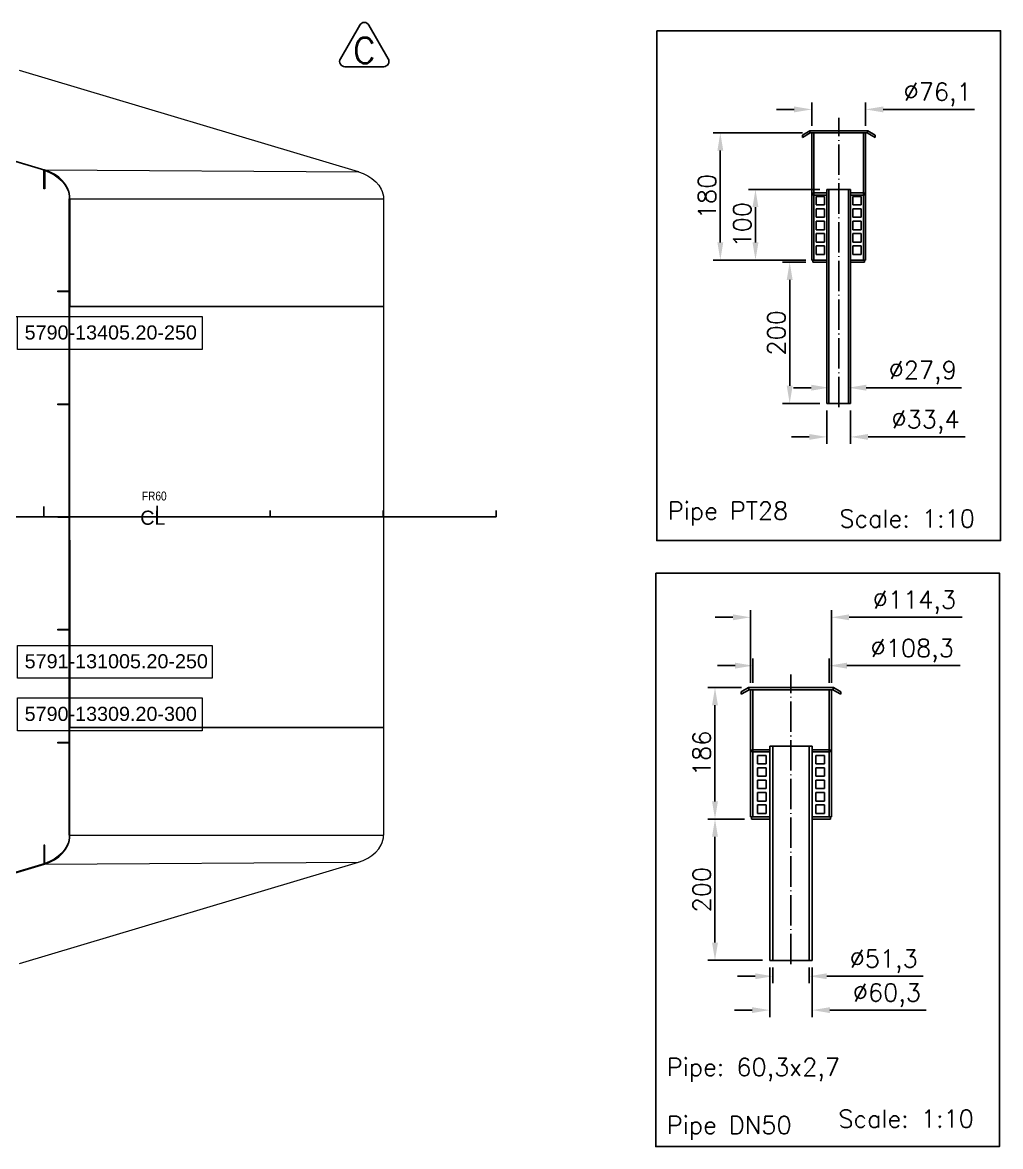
# Model space of a CAD drawing. Header units: millimetres. Extents: x 0 to 50500, y 0 to 29700.
# Drawn here: x 17632 to 24555, y 11894 to 19849 of the extents above; entities that cross this region are included whole.
import ezdxf
from ezdxf.enums import TextEntityAlignment as Align

# ---------------------------------------------------------------- set-up
doc = ezdxf.new("R2010")
doc.units = ezdxf.units.MM
doc.header["$LTSCALE"] = 50
doc.linetypes.add('AVEVASOLID', pattern=[7.5, 7.5])
doc.linetypes.add('CEW018', pattern=[5.48, 4.3, -0.54, 0.1, -0.54])
for name, color, linetype in [('$Rev.C', 7, 'Continuous'), ('100-CE1', 1, 'CEW018'), ('100-DM1', 1, 'Continuous'), ('100-TX1', 1, 'Continuous'), ('200-CO2', 2, 'Continuous'), ('200-CO3', 3, 'Continuous'), ('200-CO4', 4, 'Continuous'), ('DEF', 7, 'Continuous'), ('MEASURE', 7, 'Continuous'), ('PIPE', 7, 'Continuous'), ('PLATE1', 7, 'Continuous')]:
    doc.layers.add(name, color=color, linetype=linetype)
doc.styles.add('AvevaTextStyle2', font='Arial Narrow')
doc.styles.add('ROMANS', font='romans.shx')
doc.dimstyles.new('VARD', dxfattribs={"dimtxt": 2.5, "dimasz": 2.5, "dimexe": 1, "dimexo": 1, "dimtad": 1, "dimdec": 0, "dimtxsty": 'ROMANS', "dimcen": 0, "dimclrd": 1, "dimclre": 1, "dimclrt": 2, "dimadec": 0, "dimazin": 0, "dimtfac": 1, "dimtdec": 0, "dimtofl": 0, "dimtmove": 0, "dimatfit": 0, "dimfxl": 1, "dimarcsym": 0})

# ---------------------------------------------------------------- blocks, each defined once
blk = doc.blocks.new('A$C1B332B96')
at = {"color": 12, "linetype": 'AVEVASOLID', "lineweight": 0}
blk.add_line((-2113.00085, 1418.47008), (427.90885, 1418.47008), dxfattribs=at)
at = {"layer": 'MEASURE', "color": 12, "linetype": 'AVEVASOLID'}
for p, q in [((-10013.50098, 0), (248.85254, 0)), ((0, 0), (0, 75))]:
    blk.add_line(p, q, dxfattribs=at)
at = {"layer": 'PIPE', "color": 12, "linetype": 'AVEVASOLID', "lineweight": 0}
for points in [[(-186.96185, 1418.47008), (1120.50885, 1418.47008), (1120.50885, 1185.13726), (-186.96185, 1185.13726), (-186.96185, 1418.47008)], [(-186.96185, -908.53722), (1191.0899, -908.53722), (1191.0899, -1141.87004), (-186.96185, -1141.87004), (-186.96185, -908.53722)], [(-186.96185, -1280.81713), (1120.50885, -1280.81713), (1120.50885, -1514.15033), (-186.96185, -1514.15033), (-186.96185, -1280.81713)]]:
    blk.add_lwpolyline(points, dxfattribs=at)
at = {"layer": 'MEASURE', "color": 2, "linetype": 'AVEVASOLID', "insert": (681.32012, 44.78757), "char_height": 100, "attachment_point": 1, "line_spacing_factor": 0.9, "style": 'AvevaTextStyle2'}
blk.add_mtext('{\\fArial|b0|i0|c0|p34;CL}', dxfattribs=at)
at = {"layer": 'PIPE', "color": 12, "linetype": 'AVEVASOLID', "lineweight": 0, "char_height": 100, "attachment_point": 1, "line_spacing_factor": 0.9, "style": 'AvevaTextStyle2'}
for s, insert in [('{\\fArial|b0|i0|c0|p34;5790-13405.20-250}', (-136.96185, 1355.97008)), ('{\\fArial|b0|i0|c0|p34;5791-131005.20-250}', (-136.96185, -971.03722)), ('{\\fArial|b0|i0|c0|p34;5790-13309.20-300}', (-136.96185, -1343.31713))]:
    blk.add_mtext(s, dxfattribs=dict(at, insert=insert))
blk = doc.blocks.new('*D52')
at = {"layer": '100-DM1', "color": 1, "lineweight": -2, "transparency": 16777216}
for p, q in [((23275.7, 18667.7), (22770.3, 18667.7)), ((22820.3, 18292.7), (22820.3, 18542.7)), ((23176.5, 18167.7), (22770.3, 18167.7))]:
    blk.add_line(p, q, dxfattribs=at)
at = {"layer": '100-DM1', "color": 1, "transparency": 16777216}
for points in [[(22799.4, 18542.7), (22841.1, 18542.7), (22820.3, 18667.7)], [(22799.4, 18292.7), (22841.1, 18292.7), (22820.3, 18167.7)]]:
    blk.add_solid(points, dxfattribs=at)
at = {"layer": 'DEFPOINTS', "color": 0, "transparency": 16777216}
for p in [(22820.3, 18667.7), (23325.7, 18667.7), (23226.5, 18167.7)]:
    blk.add_point(p, dxfattribs=at)
at = {"layer": '100-DM1', "color": 2, "transparency": 16777216, "insert": (22726.5, 18417.7), "char_height": 125, "attachment_point": 5, "rotation": 90, "style": 'ROMANS'}
blk.add_mtext('100', dxfattribs=at)
blk = doc.blocks.new('*D51')
at = {"layer": '100-DM1', "color": 1, "lineweight": -2, "transparency": 16777216}
for p, q in [((23154, 19067.7), (22521.4, 19067.7)), ((22571.4, 18942.7), (22571.4, 18292.7)), ((23176.5, 18167.7), (22521.4, 18167.7))]:
    blk.add_line(p, q, dxfattribs=at)
at = {"layer": '100-DM1', "color": 1, "transparency": 16777216}
for points in [[(22550.6, 18942.7), (22592.2, 18942.7), (22571.4, 19067.7)], [(22550.6, 18292.7), (22592.2, 18292.7), (22571.4, 18167.7)]]:
    blk.add_solid(points, dxfattribs=at)
at = {"layer": 'DEFPOINTS', "color": 0, "transparency": 16777216}
for p in [(23204, 19067.7), (22571.4, 18167.7), (23226.5, 18167.7)]:
    blk.add_point(p, dxfattribs=at)
at = {"layer": '100-DM1', "color": 2, "transparency": 16777216, "insert": (22477.7, 18617.7), "char_height": 125, "attachment_point": 5, "rotation": 90, "style": 'ROMANS'}
blk.add_mtext('180', dxfattribs=at)
blk = doc.blocks.new('*D54')
at = {"layer": '100-DM1', "color": 1, "lineweight": -2, "transparency": 16777216}
for p, q in [((23219, 19117.7), (23219, 19283.9)), ((23599.5, 19117.7), (23599.5, 19283.9)), ((23094, 19233.9), (22969, 19233.9)), ((23724.5, 19233.9), (24370.3, 19233.9))]:
    blk.add_line(p, q, dxfattribs=at)
at = {"layer": '100-DM1', "color": 1, "transparency": 16777216}
for points in [[(23094, 19254.7), (23094, 19213), (23219, 19233.9)], [(23724.5, 19254.7), (23724.5, 19213), (23599.5, 19233.9)]]:
    blk.add_solid(points, dxfattribs=at)
at = {"layer": 'DEFPOINTS', "color": 0, "transparency": 16777216}
for p in [(23599.5, 19233.9), (23219, 19067.7), (23599.5, 19067.7)]:
    blk.add_point(p, dxfattribs=at)
at = {"layer": '100-DM1', "color": 2, "transparency": 16777216, "insert": (24109.9, 19339.5), "char_height": 125, "attachment_point": 5, "style": 'ROMANS'}
blk.add_mtext('%%c76,1', dxfattribs=at)
blk = doc.blocks.new('*D53')
at = {"layer": '100-DM1', "color": 1, "lineweight": -2, "transparency": 16777216}
for p, q in [((23176.5, 18152.7), (23012.5, 18152.7)), ((23062.5, 18027.7), (23062.5, 17277.7)), ((23275.7, 17152.7), (23012.5, 17152.7))]:
    blk.add_line(p, q, dxfattribs=at)
at = {"layer": '100-DM1', "color": 1, "transparency": 16777216}
for points in [[(23041.6, 18027.7), (23083.3, 18027.7), (23062.5, 18152.7)], [(23041.6, 17277.7), (23083.3, 17277.7), (23062.5, 17152.7)]]:
    blk.add_solid(points, dxfattribs=at)
at = {"layer": 'DEFPOINTS', "color": 0, "transparency": 16777216}
for p in [(23226.5, 18152.7), (23062.5, 17152.7), (23325.7, 17152.7)]:
    blk.add_point(p, dxfattribs=at)
at = {"layer": '100-DM1', "color": 2, "transparency": 16777216, "insert": (22968.7, 17652.7), "char_height": 125, "attachment_point": 5, "rotation": 90, "style": 'ROMANS'}
blk.add_mtext('200', dxfattribs=at)
blk = doc.blocks.new('*D55')
at = {"layer": '100-DM1', "color": 1, "lineweight": -2, "transparency": 16777216}
for p, q in [((23325.7, 17102.7), (23325.7, 16866.2)), ((23492.7, 17102.7), (23492.7, 16866.2)), ((23200.7, 16916.2), (23075.7, 16916.2)), ((23617.7, 16916.2), (24305.2, 16916.2))]:
    blk.add_line(p, q, dxfattribs=at)
at = {"layer": '100-DM1', "color": 1, "transparency": 16777216}
for points in [[(23200.7, 16937), (23200.7, 16895.3), (23325.7, 16916.2)], [(23617.7, 16937), (23617.7, 16895.3), (23492.7, 16916.2)]]:
    blk.add_solid(points, dxfattribs=at)
at = {"layer": 'DEFPOINTS', "color": 0, "transparency": 16777216}
for p in [(23325.7, 17152.7), (23492.7, 17152.7), (23492.7, 16916.2)]:
    blk.add_point(p, dxfattribs=at)
at = {"layer": '100-DM1', "color": 2, "transparency": 16777216, "insert": (24024, 17021.8), "char_height": 125, "attachment_point": 5, "style": 'ROMANS'}
blk.add_mtext('%%c33,4', dxfattribs=at)
blk = doc.blocks.new('*D56')
at = {"layer": '100-DM1', "color": 1, "lineweight": -2, "transparency": 16777216}
for p, q in [((23214.6, 17264.5), (23089.6, 17264.5)), ((23339.6, 17202.7), (23339.6, 17314.5)), ((23478.9, 17202.7), (23478.9, 17314.5)), ((23603.9, 17264.5), (24279.5, 17264.5))]:
    blk.add_line(p, q, dxfattribs=at)
at = {"layer": '100-DM1', "color": 1, "transparency": 16777216}
for points in [[(23214.6, 17285.4), (23214.6, 17243.7), (23339.6, 17264.5)], [(23603.9, 17285.4), (23603.9, 17243.7), (23478.9, 17264.5)]]:
    blk.add_solid(points, dxfattribs=at)
at = {"layer": 'DEFPOINTS', "color": 0, "transparency": 16777216}
for p in [(23478.9, 17264.5), (23339.6, 17152.7), (23478.9, 17152.7)]:
    blk.add_point(p, dxfattribs=at)
at = {"layer": '100-DM1', "color": 2, "transparency": 16777216, "insert": (24004.2, 17370.2), "char_height": 125, "attachment_point": 5, "style": 'ROMANS'}
blk.add_mtext('%%c27,9', dxfattribs=at)
blk = doc.blocks.new('*D58')
at = {"layer": '100-DM1', "color": 1, "lineweight": -2, "transparency": 16777216}
for p, q in [((22943.2, 13161.7), (22943.2, 13049.1)), ((23199.7, 13161.7), (23199.7, 13049.1)), ((22818.2, 13099.1), (22693.2, 13099.1)), ((23324.7, 13099.1), (24006.2, 13099.1))]:
    blk.add_line(p, q, dxfattribs=at)
at = {"layer": '100-DM1', "color": 1, "transparency": 16777216}
for points in [[(22818.2, 13119.9), (22818.2, 13078.2), (22943.2, 13099.1)], [(23324.7, 13119.9), (23324.7, 13078.2), (23199.7, 13099.1)]]:
    blk.add_solid(points, dxfattribs=at)
at = {"layer": 'DEFPOINTS', "color": 0, "transparency": 16777216}
for p in [(22943.2, 13211.7), (23199.7, 13211.7), (23199.7, 13099.1)]:
    blk.add_point(p, dxfattribs=at)
at = {"layer": '100-DM1', "color": 2, "transparency": 16777216, "insert": (23727.9, 13204.7), "char_height": 125, "attachment_point": 5, "style": 'ROMANS'}
blk.add_mtext('%%c51,3', dxfattribs=at)
blk = doc.blocks.new('*D59')
at = {"layer": '100-DM1', "color": 1, "lineweight": -2, "transparency": 16777216}
for p, q in [((22920.7, 13161.7), (22920.7, 12809.3)), ((23222.2, 13161.7), (23222.2, 12809.3)), ((22795.7, 12859.3), (22670.7, 12859.3)), ((23347.2, 12859.3), (24028.7, 12859.3))]:
    blk.add_line(p, q, dxfattribs=at)
at = {"layer": '100-DM1', "color": 1, "transparency": 16777216}
for points in [[(22795.7, 12880.1), (22795.7, 12838.4), (22920.7, 12859.3)], [(23347.2, 12880.1), (23347.2, 12838.4), (23222.2, 12859.3)]]:
    blk.add_solid(points, dxfattribs=at)
at = {"layer": 'DEFPOINTS', "color": 0, "transparency": 16777216}
for p in [(22920.7, 13211.7), (23222.2, 13211.7), (23222.2, 12859.3)]:
    blk.add_point(p, dxfattribs=at)
at = {"layer": '100-DM1', "color": 2, "transparency": 16777216, "insert": (23750.4, 12964.9), "char_height": 125, "attachment_point": 5, "style": 'ROMANS'}
blk.add_mtext('%%c60,3', dxfattribs=at)
blk = doc.blocks.new('*D60')
at = {"layer": '100-DM1', "color": 1, "lineweight": -2, "transparency": 16777216}
for p, q in [((22742.1, 14211.7), (22483.7, 14211.7)), ((22533.7, 14086.7), (22533.7, 13336.7)), ((22870.7, 13211.7), (22483.7, 13211.7))]:
    blk.add_line(p, q, dxfattribs=at)
at = {"layer": '100-DM1', "color": 1, "transparency": 16777216}
for points in [[(22512.9, 14086.7), (22554.6, 14086.7), (22533.7, 14211.7)], [(22512.9, 13336.7), (22554.6, 13336.7), (22533.7, 13211.7)]]:
    blk.add_solid(points, dxfattribs=at)
at = {"layer": 'DEFPOINTS', "color": 0, "transparency": 16777216}
for p in [(22792.1, 14211.7), (22533.7, 13211.7), (22920.7, 13211.7)]:
    blk.add_point(p, dxfattribs=at)
at = {"layer": '100-DM1', "color": 2, "transparency": 16777216, "insert": (22440, 13711.7), "char_height": 125, "attachment_point": 5, "rotation": 90, "style": 'ROMANS'}
blk.add_mtext('200', dxfattribs=at)
blk = doc.blocks.new('*D61')
at = {"layer": '100-DM1', "color": 1, "lineweight": -2, "transparency": 16777216}
for p, q in [((22675.7, 15297.3), (22550.7, 15297.3)), ((22800.7, 15176.7), (22800.7, 15347.3)), ((23342.2, 15176.7), (23342.2, 15347.3)), ((23467.2, 15297.3), (24267.8, 15297.3))]:
    blk.add_line(p, q, dxfattribs=at)
at = {"layer": '100-DM1', "color": 1, "transparency": 16777216}
for points in [[(22675.7, 15318.1), (22675.7, 15276.5), (22800.7, 15297.3)], [(23467.2, 15318.1), (23467.2, 15276.5), (23342.2, 15297.3)]]:
    blk.add_solid(points, dxfattribs=at)
at = {"layer": 'DEFPOINTS', "color": 0, "transparency": 16777216}
for p in [(23342.2, 15297.3), (22800.7, 15126.7), (23342.2, 15126.7)]:
    blk.add_point(p, dxfattribs=at)
at = {"layer": '100-DM1', "color": 2, "transparency": 16777216, "insert": (23930, 15402.9), "char_height": 125, "attachment_point": 5, "style": 'ROMANS'}
blk.add_mtext('%%c108,3', dxfattribs=at)
blk = doc.blocks.new('*D62')
at = {"layer": '100-DM1', "color": 1, "lineweight": -2, "transparency": 16777216}
for p, q in [((22785.7, 15176.7), (22785.7, 15689.4)), ((23357.2, 15176.7), (23357.2, 15689.4)), ((22660.7, 15639.4), (22535.7, 15639.4)), ((23482.2, 15639.4), (24282.8, 15639.4))]:
    blk.add_line(p, q, dxfattribs=at)
at = {"layer": '100-DM1', "color": 1, "transparency": 16777216}
for points in [[(22660.7, 15660.2), (22660.7, 15618.6), (22785.7, 15639.4)], [(23482.2, 15660.2), (23482.2, 15618.6), (23357.2, 15639.4)]]:
    blk.add_solid(points, dxfattribs=at)
at = {"layer": 'DEFPOINTS', "color": 0, "transparency": 16777216}
for p in [(23357.2, 15639.4), (22785.7, 15126.7), (23357.2, 15126.7)]:
    blk.add_point(p, dxfattribs=at)
at = {"layer": '100-DM1', "color": 2, "transparency": 16777216, "insert": (23945, 15745), "char_height": 125, "attachment_point": 5, "style": 'ROMANS'}
blk.add_mtext('%%c114,3', dxfattribs=at)
blk = doc.blocks.new('*D63')
at = {"layer": '100-DM1', "color": 1, "lineweight": -2, "transparency": 16777216}
for p, q in [((22720.7, 15141.6), (22483.7, 15141.6)), ((22533.7, 14336.7), (22533.7, 15016.6)), ((22742.1, 14211.7), (22483.7, 14211.7))]:
    blk.add_line(p, q, dxfattribs=at)
at = {"layer": '100-DM1', "color": 1, "transparency": 16777216}
for points in [[(22512.9, 15016.6), (22554.6, 15016.6), (22533.7, 15141.6)], [(22512.9, 14336.7), (22554.6, 14336.7), (22533.7, 14211.7)]]:
    blk.add_solid(points, dxfattribs=at)
at = {"layer": 'DEFPOINTS', "color": 0, "transparency": 16777216}
for p in [(22533.7, 15141.6), (22770.7, 15141.6), (22792.1, 14211.7)]:
    blk.add_point(p, dxfattribs=at)
at = {"layer": '100-DM1', "color": 2, "transparency": 16777216, "insert": (22440, 14676.6), "char_height": 125, "attachment_point": 5, "rotation": 90, "style": 'ROMANS'}
blk.add_mtext('186', dxfattribs=at)
blk = doc.blocks.new('REVISION LETTER')
at = {"flags": 128}
blk.add_lwpolyline([(0.65, 2.75), (3.39, -2, -0.57735), (2.74, -3.13), (-2.74, -3.13, -0.57735), (-3.39, -2), (-0.65, 2.75, -0.57735)], format="xyb", close=True, dxfattribs=at)
at = {"style": 'ROMANS'}
blk.add_attdef('-', text='', height=3.6, dxfattribs=at).set_placement((0, -2.63), align=Align.CENTER)

msp = doc.modelspace()

# ---------------------------------------------------------------- linework, layer by layer
at = {"layer": '100-CE1'}
for p, q in [((23409.23, 17125.87), (23409.23, 19175.23)), ((23071.41, 13184.86), (23071.41, 15234.22))]:
    msp.add_line(p, q, dxfattribs=at)
at = {"layer": '100-DM1'}
for points in [[(22121.75, 19791.03), (24554.51, 19791.03), (24554.51, 16182.28), (22121.75, 16182.28)], [(22114.1, 15952.71), (24546.87, 15952.71), (24546.87, 11893.96), (22114.1, 11893.96)]]:
    msp.add_lwpolyline(points, close=True, dxfattribs=at)
at = {"layer": '200-CO2'}
for p, q in [((23325.73, 17152.67), (23325.73, 18667.67)), ((23492.73, 18667.67), (23325.73, 18667.67)), ((23339.58, 17152.67), (23339.58, 18667.67)), ((23478.88, 17152.67), (23478.88, 18667.67)), ((23492.73, 17152.67), (23492.73, 18667.67)), ((23325.73, 17152.67), (23492.73, 17152.67)), ((23222.16, 14726.65), (22920.66, 14726.65)), ((22920.66, 13211.65), (22920.66, 14726.65)), ((22943.16, 13211.65), (22943.16, 14726.65)), ((23199.66, 13211.65), (23199.66, 14726.65)), ((23222.16, 13211.65), (23222.16, 14726.65)), ((22920.66, 13211.65), (23222.16, 13211.65))]:
    msp.add_line(p, q, dxfattribs=at)
at = {"layer": '200-CO3'}
for p, q in [((23218.98, 18167.67), (23218.98, 19067.67)), ((23218.98, 19067.67), (23599.48, 19067.67)), ((23233.98, 18167.67), (23233.98, 19067.67)), ((23584.48, 18167.67), (23584.48, 19067.67)), ((23599.48, 18167.67), (23599.48, 19067.67)), ((23233.98, 18640.17), (23218.98, 18640.17)), ((23233.98, 18630.17), (23218.98, 18630.17)), ((23249.85, 18617.67), (23249.85, 18557.67)), ((23309.85, 18617.67), (23249.85, 18617.67)), ((23309.85, 18557.67), (23309.85, 18617.67)), ((23508.6, 18557.67), (23508.6, 18617.67)), ((23508.6, 18617.67), (23568.6, 18617.67)), ((23568.6, 18617.67), (23568.6, 18557.67)), ((23584.48, 18640.17), (23599.48, 18640.17)), ((23584.48, 18630.17), (23599.48, 18630.17)), ((23249.85, 18557.67), (23309.85, 18557.67)), ((23568.6, 18557.67), (23508.6, 18557.67)), ((23249.85, 18530.17), (23249.85, 18470.17)), ((23309.85, 18530.17), (23249.85, 18530.17)), ((23249.85, 18470.17), (23309.85, 18470.17)), ((23309.85, 18470.17), (23309.85, 18530.17)), ((23508.6, 18470.17), (23508.6, 18530.17)), ((23508.6, 18530.17), (23568.6, 18530.17)), ((23568.6, 18470.17), (23508.6, 18470.17)), ((23568.6, 18530.17), (23568.6, 18470.17)), ((23249.85, 18442.67), (23249.85, 18382.67)), ((23309.85, 18442.67), (23249.85, 18442.67)), ((23249.85, 18382.67), (23309.85, 18382.67)), ((23309.85, 18382.67), (23309.85, 18442.67)), ((23508.6, 18382.67), (23508.6, 18442.67)), ((23508.6, 18442.67), (23568.6, 18442.67)), ((23568.6, 18382.67), (23508.6, 18382.67)), ((23568.6, 18442.67), (23568.6, 18382.67)), ((23249.85, 18355.17), (23249.85, 18295.17)), ((23309.85, 18355.17), (23249.85, 18355.17)), ((23309.85, 18295.17), (23309.85, 18355.17)), ((23508.6, 18295.17), (23508.6, 18355.17)), ((23508.6, 18355.17), (23568.6, 18355.17)), ((23568.6, 18355.17), (23568.6, 18295.17)), ((23249.85, 18295.17), (23309.85, 18295.17)), ((23249.85, 18267.67), (23249.85, 18207.67)), ((23309.85, 18267.67), (23249.85, 18267.67)), ((23309.85, 18207.67), (23309.85, 18267.67)), ((23568.6, 18295.17), (23508.6, 18295.17)), ((23508.6, 18207.67), (23508.6, 18267.67)), ((23508.6, 18267.67), (23568.6, 18267.67)), ((23568.6, 18267.67), (23568.6, 18207.67)), ((23218.98, 18167.67), (23325.73, 18167.67)), ((23249.85, 18207.67), (23309.85, 18207.67)), ((23492.73, 18167.67), (23599.48, 18167.67)), ((23568.6, 18207.67), (23508.6, 18207.67)), ((22785.66, 14226.65), (22785.66, 15126.65)), ((22800.66, 14226.65), (22800.66, 15126.65)), ((23342.16, 14226.65), (23342.16, 15126.65)), ((23357.16, 14226.65), (23357.16, 15126.65)), ((22800.66, 14699.15), (22785.66, 14699.15)), ((22800.66, 14689.15), (22785.66, 14689.15)), ((22834.79, 14661.65), (22834.79, 14601.65)), ((22894.79, 14661.65), (22834.79, 14661.65)), ((22894.79, 14601.65), (22894.79, 14661.65)), ((23248.04, 14601.65), (23248.04, 14661.65)), ((23248.04, 14661.65), (23308.04, 14661.65)), ((23308.04, 14661.65), (23308.04, 14601.65)), ((23342.16, 14699.15), (23357.16, 14699.15)), ((23342.16, 14689.15), (23357.16, 14689.15)), ((22834.79, 14601.65), (22894.79, 14601.65)), ((22834.79, 14574.15), (22834.79, 14514.15)), ((22894.79, 14574.15), (22834.79, 14574.15)), ((22894.79, 14514.15), (22894.79, 14574.15)), ((23308.04, 14601.65), (23248.04, 14601.65)), ((23248.04, 14514.15), (23248.04, 14574.15)), ((23248.04, 14574.15), (23308.04, 14574.15)), ((23308.04, 14574.15), (23308.04, 14514.15)), ((22834.79, 14514.15), (22894.79, 14514.15)), ((22834.79, 14486.65), (22834.79, 14426.65)), ((22894.79, 14486.65), (22834.79, 14486.65)), ((22894.79, 14426.65), (22894.79, 14486.65)), ((23308.04, 14514.15), (23248.04, 14514.15)), ((23248.04, 14426.65), (23248.04, 14486.65)), ((23248.04, 14486.65), (23308.04, 14486.65)), ((23308.04, 14486.65), (23308.04, 14426.65)), ((22834.79, 14426.65), (22894.79, 14426.65)), ((22834.79, 14399.15), (22834.79, 14339.15)), ((22894.79, 14399.15), (22834.79, 14399.15)), ((22894.79, 14339.15), (22894.79, 14399.15)), ((23308.04, 14426.65), (23248.04, 14426.65)), ((23248.04, 14339.15), (23248.04, 14399.15)), ((23248.04, 14399.15), (23308.04, 14399.15)), ((23308.04, 14399.15), (23308.04, 14339.15)), ((22834.79, 14339.15), (22894.79, 14339.15)), ((23308.04, 14339.15), (23248.04, 14339.15)), ((22834.79, 14311.65), (22834.79, 14251.65)), ((22894.79, 14311.65), (22834.79, 14311.65)), ((22834.79, 14251.65), (22894.79, 14251.65)), ((22894.79, 14251.65), (22894.79, 14311.65)), ((23248.04, 14251.65), (23248.04, 14311.65)), ((23248.04, 14311.65), (23308.04, 14311.65)), ((23308.04, 14251.65), (23248.04, 14251.65)), ((23308.04, 14311.65), (23308.04, 14251.65)), ((22920.66, 14226.65), (22785.66, 14226.65)), ((23222.16, 14226.65), (23357.16, 14226.65))]:
    msp.add_line(p, q, dxfattribs=at)
at = {"layer": '200-CO4'}
for p, q in [((23203.98, 19082.67), (23152.02, 19052.67)), ((23208, 19067.67), (23152.02, 19035.34)), ((23152.02, 19052.67), (23152.02, 19035.34)), ((23203.98, 19082.67), (23614.48, 19082.67)), ((23203.99, 19082.61), (23208, 19067.67)), ((23208, 19067.67), (23610.46, 19067.67)), ((23614.46, 19082.61), (23610.46, 19067.67)), ((23610.46, 19067.67), (23666.44, 19035.34)), ((23614.48, 19082.67), (23666.44, 19052.67)), ((23666.44, 19052.67), (23666.44, 19035.34)), ((23233.98, 18642.67), (23325.73, 18642.67)), ((23233.98, 18627.67), (23325.73, 18627.67)), ((23492.73, 18642.67), (23584.48, 18642.67)), ((23492.73, 18627.67), (23584.48, 18627.67)), ((23226.48, 18167.67), (23325.73, 18167.67)), ((23226.48, 18167.67), (23226.48, 18152.67)), ((23226.48, 18152.67), (23325.73, 18152.67)), ((23492.73, 18167.67), (23591.48, 18167.67)), ((23492.73, 18152.67), (23591.48, 18152.67)), ((23591.48, 18167.67), (23591.48, 18152.67)), ((22770.66, 15141.65), (22718.7, 15111.65)), ((22774.68, 15126.65), (22718.7, 15094.33)), ((22770.57, 15141.6), (23372.17, 15141.65)), ((22770.68, 15141.6), (22774.68, 15126.65)), ((22774.68, 15126.65), (23368.14, 15126.65)), ((23372.15, 15141.6), (23368.14, 15126.65)), ((23368.14, 15126.65), (23424.12, 15094.33)), ((23372.16, 15141.65), (23424.12, 15111.65)), ((22718.7, 15111.65), (22718.7, 15094.33)), ((23424.12, 15111.65), (23424.12, 15094.33)), ((22920.66, 14701.65), (22800.66, 14701.65)), ((22920.66, 14686.65), (22800.66, 14686.65)), ((23222.16, 14701.65), (23342.16, 14701.65)), ((23222.16, 14686.65), (23342.16, 14686.65)), ((22792.14, 14226.65), (22792.14, 14211.65)), ((22920.66, 14211.65), (22792.14, 14211.65)), ((23222.16, 14211.65), (23350.69, 14211.65)), ((23350.69, 14226.65), (23350.69, 14211.65))]:
    msp.add_line(p, q, dxfattribs=at)
at = {"layer": 'DEF', "color": 253, "linetype": 'AVEVASOLID', "lineweight": 0}
for p, q in [((17967.04, 18600.97), (20187.68, 18601.19)), ((17967.04, 14097.86), (20187.68, 14097.64))]:
    msp.add_line(p, q, dxfattribs=at)
for points in [[(17789.72, 18801.45), (17823.47, 18787.73), (17855.67, 18770.74), (17885.58, 18749.96), (17912.29, 18725.24), (17932.5, 18699.9), (17948.54, 18671.76), (17955.29, 18654.97), (17959.99, 18637.37), (17962.52, 18619.3), (17962.84, 18601.19), (17967.03, 18600.97), (17966.71, 18619.61), (17964.14, 18638.2), (17959.38, 18656.33), (17952.53, 18673.63), (17936.29, 18702.48), (17915.8, 18728.54), (17888.73, 18753.93), (17858.38, 18775.34), (17825.78, 18792.76), (17791.57, 18806.84), (17789.72, 18801.45)], [(17790.07, 18801.31), (17789.72, 18801.45), (17791.61, 18806.4)], [(17791.57, 18806.84), (20010.46, 18791.53), (20043.92, 18779.44), (20075.98, 18764.09), (20106.12, 18744.98), (20133.21, 18721.59), (20154, 18697.52), (20170.69, 18670.32), (20177.96, 18654), (20183.32, 18636.84), (20186.58, 18619.1), (20187.67, 18601.42)], [(17823.47, 13911.1), (17789.72, 13897.38), (17791.57, 13891.99), (17825.78, 13906.07), (17858.38, 13923.49), (17888.73, 13944.9), (17915.8, 13970.29), (17936.29, 13996.35), (17952.53, 14025.2), (17959.38, 14042.5), (17964.14, 14060.63), (17966.71, 14079.22), (17967.03, 14097.86), (17962.84, 14097.64), (17962.52, 14079.52), (17959.99, 14061.46), (17955.29, 14043.86), (17948.54, 14027.07), (17932.5, 13998.93), (17912.29, 13973.59), (17885.58, 13948.87), (17855.67, 13928.09), (17823.47, 13911.1)], [(17791.57, 13891.99), (20010.46, 13907.3), (20043.92, 13919.39), (20075.98, 13934.74), (20106.12, 13953.85), (20133.21, 13977.24), (20154, 14001.31), (20170.69, 14028.51), (20177.96, 14044.83), (20183.32, 14061.99), (20186.58, 14079.73), (20187.67, 14097.41)], [(17791.61, 13892.43), (17789.72, 13897.38), (17790.07, 13897.52)]]:
    msp.add_lwpolyline(points, dxfattribs=at)
at = {"layer": 'MEASURE', "color": 12, "linetype": 'AVEVASOLID'}
for p, q in [((17784.63, 16349.41), (17784.63, 16396.29)), ((18584.63, 16349.41), (18584.63, 16427.54)), ((19384.63, 16349.41), (19384.63, 16396.29)), ((20184.63, 16349.41), (20184.63, 16396.29)), ((20984.63, 16349.41), (20984.63, 16396.29)), ((934.63, 16349.41), (20984.63, 16349.41))]:
    msp.add_line(p, q, dxfattribs=at)
at = {"layer": 'PLATE1', "color": 253, "linetype": 'AVEVASOLID', "lineweight": 0}
for p, q in [((20010.3, 18791.53), (17611.38, 19509.44)), ((17789.94, 18800.88), (17791.13, 18800.87)), ((20011.88, 18791.05), (20011.24, 18791.25)), ((17967.02, 18601.42), (17962.84, 18601.42)), ((17967.04, 16185.02), (17967.04, 17839.42)), ((17967.04, 14097.86), (17967.04, 14859.41)), ((17967.02, 14097.41), (17962.84, 14097.41)), ((17611.38, 13189.39), (20010.3, 13907.3)), ((20011.24, 13907.58), (20011.88, 13907.78))]:
    msp.add_line(p, q, dxfattribs=at)
for points in [[(17791.59, 18806.41), (17789.94, 18800.88), (15439.3, 19504.34), (15440.96, 19509.87), (17791.44, 18806.45)], [(17790.63, 18800.87), (17790.63, 18672.62), (17784.63, 18672.62), (17784.63, 18802.47)], [(17967.04, 18600.97), (17967.04, 17839.42), (17962.84, 17839.42), (17962.84, 18601.19)], [(20187.68, 18601.42), (20187.68, 17839.42), (17967.04, 17839.42)], [(17962.84, 17943.41), (17883.13, 17943.41), (17883.13, 17949.41), (17962.84, 17949.41)], [(17962.84, 16185.02), (17962.84, 17839.42), (20187.68, 17839.42), (20187.68, 16185.02)], [(17962.84, 17143.41), (17883.13, 17143.41), (17883.13, 17149.41), (17962.84, 17149.41)], [(17962.84, 16346.41), (17883.13, 16346.41), (17883.13, 16352.41), (17962.84, 16352.41)], [(17967.04, 16185.02), (17967.04, 14859.41), (17962.84, 14859.41), (17962.84, 16185.02)], [(20187.68, 16185.02), (20187.68, 14859.41), (17967.04, 14859.41)], [(17962.84, 15549.41), (17883.13, 15549.41), (17883.13, 15555.42), (17962.84, 15555.42)], [(17962.84, 14097.64), (17962.84, 14859.41), (20187.68, 14859.41), (20187.68, 14097.41)], [(17962.84, 14749.41), (17883.13, 14749.41), (17883.13, 14755.42), (17962.84, 14755.42)], [(17790.63, 13897.96), (17790.63, 14026.21), (17784.63, 14026.21), (17784.63, 13896.36)], [(17789.94, 13897.95), (15439.3, 13194.49), (15440.96, 13188.96), (17791.44, 13892.38)], [(17791.13, 13897.96), (17789.94, 13897.95), (17791.59, 13892.42)]]:
    msp.add_lwpolyline(points, dxfattribs=at)

# ---------------------------------------------------------------- block references
at = {"layer": '$Rev.C', "xscale": 50, "yscale": 50, "zscale": 50}
msp.add_blockref('REVISION LETTER', (20051.8, 19692.94), dxfattribs=at).add_auto_attribs({'-': 'C'})
at = {"layer": '100-DM1'}
msp.add_blockref('A$C1B332B96', (17784.63, 16349.41), dxfattribs=at)

# ---------------------------------------------------------------- texts
at = {"layer": '100-TX1', "char_height": 125, "attachment_point": 1, "style": 'ROMANS'}
for s, width, insert in [('Pipe PT28 ', 4122.1909, (22200.04, 16455.47)), ('Scale: 1:10', 2549.6297, (23414.4, 16400.55)), ('Pipe: 60,3x2,7 ', 4122.1909, (22192.4, 12518.6)), ('Pipe DN50 ', 4122.1909, (22192.4, 12108.07)), ('Scale: 1:10', 2549.6297, (23406.75, 12152.81))]:
    msp.add_mtext_dynamic_manual_height_columns(s, width=width, gutter_width=12.5, heights=[0], dxfattribs=dict(at, insert=insert))
at = {"layer": 'MEASURE', "color": 12, "linetype": 'AVEVASOLID', "insert": (18477.63, 16529.1), "char_height": 62.5, "attachment_point": 1, "line_spacing_factor": 0.9, "style": 'AvevaTextStyle2'}
msp.add_mtext('{\\fArial Narrow|b0|i0;FR60}', dxfattribs=at)

# ---------------------------------------------------------------- dimensions: what is measured, and where the dimension line sits
at = {"layer": '100-DM1'}
for base, p1, p2, picture, middle in [((23599.48, 19233.87), (23218.98, 19067.67), (23599.48, 19067.67), '*D54', (24109.89, 19339.52)), ((23478.88, 17264.53), (23339.58, 17152.67), (23478.88, 17152.67), '*D56', (24004.17, 17370.18)), ((23492.73, 16916.16), (23325.73, 17152.67), (23492.73, 17152.67), '*D55', (24023.98, 17021.81)), ((23357.16, 15639.38), (22785.66, 15126.65), (23357.16, 15126.65), '*D62', (23944.96, 15745.04)), ((23342.16, 15297.28), (22800.66, 15126.65), (23342.16, 15126.65), '*D61', (23929.96, 15402.94)), ((23199.66, 13099.07), (22943.16, 13211.65), (23199.66, 13211.65), '*D58', (23727.94, 13204.73)), ((23222.16, 12859.27), (22920.66, 13211.65), (23222.16, 13211.65), '*D59', (23750.44, 12964.92))]:
    dim = msp.add_linear_dim(base=base, p1=p1, p2=p2, text='%%c<>', dimstyle='VARD', override={"dimscale": 50, "dimdec": 1, "dimlfac": 0.2}, dxfattribs=at)
    dim.commit()
    dim.dimension.update_dxf_attribs({"geometry": picture, "text_midpoint": middle})
for base, p1, p2, picture, middle in [((22571.41, 18167.67), (23203.98, 19067.67), (23226.48, 18167.67), '*D51', (22571.41, 18617.67)), ((22820.27, 18667.67), (23226.48, 18167.67), (23325.73, 18667.67), '*D52', (22820.27, 18417.67)), ((22533.74, 13211.65), (22792.14, 14211.65), (22920.66, 13211.65), '*D60', (22533.74, 13711.65))]:
    dim = msp.add_linear_dim(base=base, p1=p1, p2=p2, angle=90, dimstyle='VARD', override={"dimscale": 50, "dimlfac": 0.2}, dxfattribs=at)
    dim.commit()
    dim.dimension.update_dxf_attribs({"geometry": picture, "text_midpoint": middle, "dimtype": 160})
for base, p1, p2, picture, middle in [((23062.47, 17152.67), (23226.48, 18152.67), (23325.73, 17152.67), '*D53', (22968.72, 17652.67)), ((22533.74, 15141.6), (22792.14, 14211.65), (22770.68, 15141.6), '*D63', (22439.99, 14676.63))]:
    dim = msp.add_linear_dim(base=base, p1=p1, p2=p2, angle=90, dimstyle='VARD', override={"dimscale": 50, "dimlfac": 0.2}, dxfattribs=at)
    dim.commit()
    dim.dimension.update_dxf_attribs({"geometry": picture, "text_midpoint": middle})

doc.saveas('drawing.dxf')
